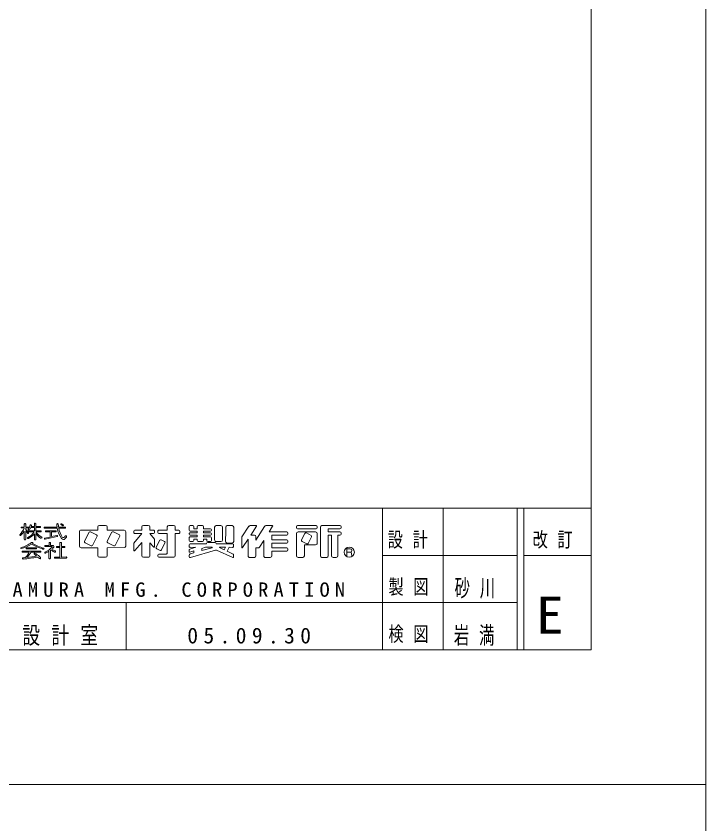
# Model space of a CAD drawing. Units: millimetres on the paper. Extents: x 0 to 420, y -594 to 297.
# Drawn here: x 317.7 to 420, y -302.8 to -183 of the extents above; entities that cross this region are included whole.
import ezdxf
from ezdxf.enums import TextEntityAlignment as Align

# ---------------------------------------------------------------- set-up
doc = ezdxf.new("R2010")
doc.units = ezdxf.units.MM
for name, color, linetype, lineweight in [('0_2', 7, 'Continuous', 13), ('FMT', 7, 'Continuous', 13), ('FMT-TXT', 7, 'Continuous', 13)]:
    doc.layers.add(name, color=color, linetype=linetype, lineweight=lineweight)
doc.styles.add('ＭＳ ゴシック', font='')
doc.styles.get('ＭＳ ゴシック').set_extended_font_data('MS Gothic')

msp = doc.modelspace()

# ---------------------------------------------------------------- linework, layer by layer
at = {"layer": '0_2'}
for points in [[(0, 0), (420, 0), (420, -297), (0, -297)], [(0, -297), (420, -297), (420, -594), (0, -594)]]:
    msp.add_lwpolyline(points, close=True, dxfattribs=at)
at = {"layer": 'FMT'}
for p, q in [((403, -20), (403, -277)), ((28, -256), (403, -256)), ((372, -256), (372, -277)), ((381, -256), (381, -277)), ((392, -256), (392, -277)), ((393, -256), (393, -277)), ((372, -263), (392, -263)), ((393, -263), (403, -263)), ((307, -270), (392, -270)), ((334, -270), (334, -277)), ((403, -277), (28, -277))]:
    msp.add_line(p, q, dxfattribs=at)
at = {"layer": 'FMT-TXT'}
for p, q in [((318.864, -258.791), (318.442, -258.791)), ((318.864, -258.791), (318.864, -258.369)), ((318.944, -258.289), (319, -258.289)), ((319.08, -258.369), (319.08, -258.791)), ((319.08, -258.791), (319.482, -258.791)), ((319.834, -258.48), (319.876, -258.492)), ((319.89, -258.733), (320.361, -258.733)), ((320.361, -258.733), (320.361, -258.323)), ((320.441, -258.243), (320.5, -258.243)), ((320.58, -258.323), (320.581, -258.733)), ((320.581, -258.733), (321.206, -258.733)), ((321.27, -258.797), (321.27, -258.814)), ((323.734, -258.811), (321.887, -258.811)), ((323.808, -258.279), (323.79, -258.279)), ((324.898, -258.809), (323.94, -258.811)), ((324.285, -258.361), (324.282, -258.365)), ((324.287, -258.426), (324.517, -258.587)), ((324.384, -258.342), (324.627, -258.444)), ((324.664, -258.549), (324.665, -258.547)), ((329.759, -259.246), (329.759, -258.786)), ((329.999, -258.546), (330.933, -258.546)), ((331.173, -258.784), (331.176, -259.246)), ((336.302, -258.785), (336.301, -259.258)), ((337.251, -258.546), (336.542, -258.546)), ((337.491, -259.258), (337.491, -258.786)), ((340.08, -259.258), (340.08, -258.786)), ((340.32, -258.546), (341.028, -258.546)), ((341.268, -258.785), (341.27, -259.258)), ((343.319, -259.243), (343.319, -258.743)), ((343.479, -258.583), (343.863, -258.583)), ((344.023, -258.742), (344.024, -259.056)), ((344.505, -259.056), (344.505, -258.743)), ((344.665, -258.583), (345.285, -258.583)), ((345.445, -258.742), (345.447, -259.056)), ((347.102, -260.091), (347.102, -258.823)), ((347.342, -258.583), (348.033, -258.583)), ((348.273, -258.823), (348.273, -260.701)), ((348.746, -259.405), (348.746, -258.823)), ((348.986, -258.583), (349.698, -258.583)), ((349.938, -258.823), (349.938, -260.928)), ((352.179, -258.689), (351.161, -260.231)), ((353.276, -258.582), (352.379, -258.582)), ((353.329, -258.681), (352.456, -260.002)), ((353.243, -260.723), (354.519, -258.694)), ((355.664, -258.582), (354.722, -258.582)), ((355.188, -259.526), (355.719, -258.68)), ((359.241, -258.89), (359.241, -258.742)), ((359.401, -258.582), (360.14, -258.581)), ((360.14, -258.581), (362.178, -258.581)), ((362.338, -258.741), (362.338, -258.89)), ((362.797, -263.067), (362.797, -258.822)), ((363.037, -258.582), (363.618, -258.581)), ((363.618, -258.581), (365.704, -258.581)), ((365.864, -258.741), (365.864, -258.891)), ((318.226, -260.031), (318.216, -260.024)), ((318.378, -258.855), (318.378, -258.872)), ((318.442, -258.936), (318.854, -258.937)), ((318.864, -259.386), (318.864, -260.618)), ((319.078, -260.618), (319.08, -259.374)), ((319.482, -258.936), (319.08, -258.937)), ((319.08, -258.937), (319.08, -259.135)), ((319.443, -259.743), (319.466, -259.732)), ((319.48, -259.434), (319.48, -259.418)), ((319.483, -259.215), (319.484, -259.215)), ((319.544, -259.354), (320.361, -259.354)), ((320.346, -259.498), (319.544, -259.498)), ((319.546, -258.855), (319.546, -258.872)), ((320.361, -258.877), (319.828, -258.877)), ((320.361, -259.354), (320.361, -258.877)), ((320.361, -259.807), (320.361, -260.637)), ((320.58, -260.638), (320.581, -259.765)), ((320.581, -258.877), (320.581, -259.354)), ((321.206, -258.878), (320.581, -258.877)), ((320.581, -259.354), (321.327, -259.354)), ((321.327, -259.498), (320.598, -259.498)), ((321.391, -259.418), (321.391, -259.434)), ((321.823, -258.875), (321.823, -258.913)), ((321.887, -258.977), (323.755, -258.977)), ((322.008, -259.421), (322.008, -259.45)), ((322.071, -259.514), (322.682, -259.515)), ((323.511, -259.357), (322.072, -259.357)), ((322.682, -259.515), (322.682, -260.273)), ((322.913, -259.515), (323.511, -259.515)), ((322.913, -260.217), (322.913, -259.515)), ((322.913, -260.217), (323.684, -260.032)), ((323.575, -259.451), (323.575, -259.421)), ((323.967, -258.977), (324.898, -258.977)), ((324.962, -258.913), (324.962, -258.873)), ((327.055, -261.616), (327.055, -259.485)), ((327.295, -259.245), (329.759, -259.246)), ((328.494, -259.56), (327.804, -260.914)), ((328.709, -259.49), (329.601, -259.945)), ((331.176, -259.246), (333.679, -259.246)), ((331.872, -259.56), (331.182, -260.914)), ((332.087, -259.49), (332.979, -259.945)), ((333.919, -259.486), (333.919, -261.613)), ((335.111, -259.418), (335.111, -259.606)), ((336.301, -259.765), (335.139, -261.165)), ((336.301, -259.258), (335.271, -259.258)), ((335.271, -259.766), (336.301, -259.765)), ((338.033, -259.255), (337.491, -259.258)), ((337.491, -259.765), (338.175, -260.582)), ((337.491, -259.765), (338.034, -259.765)), ((338.194, -259.605), (338.194, -259.415)), ((338.666, -259.605), (338.666, -259.415)), ((340.08, -259.765), (338.826, -259.765)), ((338.827, -259.255), (340.08, -259.258)), ((340.084, -262.638), (340.08, -259.765)), ((341.27, -259.258), (341.806, -259.258)), ((341.805, -259.766), (341.27, -259.765)), ((341.27, -259.765), (341.27, -263.03)), ((341.966, -259.418), (341.966, -259.606)), ((343.319, -259.842), (343.319, -259.805)), ((344.505, -259.403), (343.479, -259.403)), ((343.479, -259.645), (344.505, -259.649)), ((344.505, -260.002), (343.479, -260.002)), ((344.024, -259.056), (344.505, -259.056)), ((344.505, -259.649), (344.505, -259.403)), ((344.505, -260.254), (344.505, -260.002)), ((345.447, -259.056), (346.48, -259.056)), ((346.48, -259.403), (345.447, -259.403)), ((345.447, -259.403), (345.447, -259.649)), ((345.447, -259.649), (346.48, -259.649)), ((346.48, -260.004), (345.447, -260.006)), ((345.447, -260.006), (345.447, -260.254)), ((346.64, -259.216), (346.64, -259.243)), ((346.64, -259.809), (346.64, -259.844)), ((348.742, -260.927), (348.746, -259.405)), ((352.456, -260.002), (353.001, -260.002)), ((355.188, -259.526), (357.808, -259.526)), ((357.809, -259.998), (355.605, -260.001)), ((355.605, -260.001), (355.605, -260.705)), ((357.968, -259.686), (357.968, -259.838)), ((359.241, -263.067), (359.241, -259.769)), ((362.178, -259.05), (359.401, -259.05)), ((359.481, -259.529), (361.711, -259.528)), ((360.51, -259.742), (360.006, -260.716)), ((360.726, -259.673), (361.425, -260.036)), ((361.711, -259.528), (362.098, -259.528)), ((362.338, -259.768), (362.338, -261.182)), ((365.704, -259.051), (363.973, -259.053)), ((363.973, -259.053), (363.973, -259.526)), ((363.973, -259.526), (365.704, -259.526)), ((364.444, -259.998), (363.973, -259.998)), ((363.973, -259.998), (363.973, -263.067)), ((364.444, -259.998), (364.444, -263.067)), ((365.704, -259.998), (365.386, -259.998)), ((365.386, -259.998), (365.386, -263.067)), ((365.864, -259.686), (365.864, -259.838)), ((318.944, -260.698), (318.998, -260.698)), ((319.351, -260.436), (319.356, -260.448)), ((320.441, -260.717), (320.5, -260.717)), ((321.477, -260.414), (321.488, -260.401)), ((321.871, -260.543), (321.871, -260.542)), ((321.931, -260.453), (322.682, -260.273)), ((323.723, -260.196), (321.969, -260.61)), ((322.532, -261.156), (322.532, -261.531)), ((322.701, -261.092), (322.596, -261.092)), ((322.765, -261.531), (322.765, -261.156)), ((323.78, -260.089), (323.782, -260.097)), ((324.155, -261.156), (324.156, -261.675)), ((324.32, -261.092), (324.219, -261.092)), ((324.384, -261.675), (324.384, -261.156)), ((324.662, -260.37), (324.668, -260.37)), ((324.682, -260.652), (324.685, -260.652)), ((324.823, -260.296), (324.953, -260.137)), ((324.902, -260.549), (325.124, -260.277)), ((327.874, -261.13), (328.766, -261.584)), ((329.671, -260.16), (328.981, -261.514)), ((331.252, -261.13), (332.144, -261.584)), ((333.049, -260.16), (332.359, -261.514)), ((335.121, -261.216), (335.121, -262.246)), ((336.301, -261.107), (335.261, -262.299)), ((336.301, -261.107), (336.301, -263.03)), ((337.491, -261.134), (338.055, -261.749)), ((337.494, -263.03), (337.491, -261.134)), ((338.194, -260.633), (338.194, -261.695)), ((338.454, -261.799), (338.976, -260.759)), ((339.191, -260.688), (339.669, -260.928)), ((339.217, -262.183), (339.74, -261.143)), ((343.319, -260.789), (343.319, -260.414)), ((343.479, -260.254), (344.505, -260.254)), ((343.871, -260.949), (343.479, -260.949)), ((344.505, -260.599), (344.031, -260.599)), ((344.031, -260.599), (344.031, -260.789)), ((344.506, -260.782), (344.505, -260.599)), ((345.287, -260.941), (344.666, -260.941)), ((345.447, -260.254), (346.48, -260.254)), ((345.447, -260.599), (345.447, -260.781)), ((345.928, -260.599), (345.447, -260.599)), ((345.928, -260.79), (345.928, -260.599)), ((346.077, -261.095), (347.173, -261.095)), ((346.48, -260.949), (346.088, -260.949)), ((346.64, -260.414), (346.64, -260.789)), ((347.101, -260.701), (347.102, -260.091)), ((348.033, -260.941), (347.341, -260.941)), ((349.698, -261.168), (348.982, -261.168)), ((351.121, -260.363), (351.121, -261.81)), ((352.081, -260.571), (351.238, -261.846)), ((352.078, -263.066), (352.081, -260.571)), ((353.241, -260.241), (353.243, -260.723)), ((353.779, -261.775), (354.403, -260.779)), ((354.403, -263.067), (354.403, -260.779)), ((355.605, -260.705), (357.808, -260.705)), ((357.808, -261.178), (355.605, -261.179)), ((355.605, -261.179), (355.605, -261.888)), ((357.968, -260.865), (357.968, -261.018)), ((360.074, -260.931), (360.774, -261.294)), ((361.494, -260.251), (360.99, -261.225)), ((318.592, -262.368), (318.879, -262.369)), ((318.879, -262.369), (321.259, -262.369)), ((319.12, -261.988), (319.12, -261.963)), ((319.184, -261.899), (319.647, -261.898)), ((320.612, -262.052), (319.184, -262.052)), ((319.647, -261.898), (320.612, -261.898)), ((320.676, -261.962), (320.676, -261.988)), ((321.704, -262.059), (321.741, -262.059)), ((321.801, -261.997), (321.801, -261.999)), ((321.923, -261.595), (321.923, -261.626)), ((322.532, -261.531), (321.987, -261.531)), ((321.987, -261.69), (322.964, -261.69)), ((322.525, -262.395), (322.525, -263.427)), ((322.746, -263.427), (322.746, -262.267)), ((322.765, -261.531), (323.1, -261.531)), ((323.661, -261.739), (323.661, -261.768)), ((324.156, -261.675), (323.725, -261.675)), ((323.725, -261.832), (324.156, -261.834)), ((324.156, -261.834), (324.156, -263.24)), ((324.832, -261.676), (324.384, -261.675)), ((324.384, -261.834), (324.831, -261.834)), ((324.384, -263.24), (324.384, -261.834)), ((324.895, -261.77), (324.895, -261.74)), ((329.759, -261.856), (327.295, -261.856)), ((329.763, -263.031), (329.759, -261.856)), ((333.68, -261.853), (331.176, -261.856)), ((331.176, -261.856), (331.176, -263.03)), ((338.525, -262.014), (339.002, -262.254)), ((343.321, -261.458), (343.321, -261.649)), ((343.321, -262.236), (343.321, -262.46)), ((344.036, -262.34), (343.425, -262.536)), ((344.314, -261.805), (343.432, -262.084)), ((345.917, -261.298), (343.481, -261.298)), ((343.481, -261.809), (344.314, -261.805)), ((343.525, -263.316), (347.242, -262.233)), ((344.036, -262.34), (344.036, -262.622)), ((345.217, -261.973), (345.761, -261.805)), ((345.217, -262.297), (346.766, -261.871)), ((345.217, -261.973), (345.217, -262.297)), ((346.744, -261.805), (345.761, -261.805)), ((345.917, -261.298), (345.917, -261.255)), ((346.744, -261.805), (346.766, -261.871)), ((347.333, -261.251), (347.334, -261.298)), ((347.334, -261.298), (349.772, -261.298)), ((347.407, -262.244), (349.819, -263.322)), ((347.828, -261.851), (348.502, -262.168)), ((348.699, -261.805), (347.839, -261.805)), ((348.699, -261.805), (348.502, -262.168)), ((349.267, -261.805), (348.977, -262.391)), ((348.977, -262.391), (349.84, -262.797)), ((349.771, -261.808), (349.267, -261.805)), ((349.932, -261.458), (349.932, -261.648)), ((353.243, -261.888), (353.575, -261.888)), ((353.243, -261.888), (353.243, -263.067)), ((355.605, -261.888), (357.808, -261.888)), ((357.808, -262.36), (355.605, -262.362)), ((355.605, -262.362), (355.605, -263.067)), ((357.968, -262.048), (357.968, -262.2)), ((362.097, -261.422), (360.421, -261.419)), ((360.421, -261.419), (360.421, -263.067)), ((366.738, -262.033), (367.24, -262.033)), ((366.738, -262.033), (366.738, -263.059)), ((318.528, -262.456), (318.528, -262.432)), ((319.607, -262.52), (318.592, -262.52)), ((321.259, -262.52), (319.879, -262.52)), ((321.323, -262.433), (321.323, -262.456)), ((322.589, -263.491), (322.682, -263.491)), ((323.336, -263.304), (323.336, -263.34)), ((324.156, -263.24), (323.4, -263.24)), ((323.4, -263.404), (325.101, -263.404)), ((325.101, -263.239), (324.384, -263.24)), ((325.165, -263.34), (325.165, -263.303)), ((330.936, -263.27), (330.003, -263.27)), ((336.541, -263.27), (337.254, -263.27)), ((338.666, -263.11), (338.666, -262.958)), ((338.826, -262.798), (339.924, -262.798)), ((341.03, -263.27), (338.826, -263.27)), ((343.321, -263.001), (343.321, -263.163)), ((343.497, -262.77), (344.036, -262.622)), ((349.932, -262.942), (349.932, -263.249)), ((353.003, -263.307), (352.318, -263.307)), ((355.365, -263.307), (354.643, -263.307)), ((360.181, -263.307), (359.481, -263.307)), ((363.733, -263.307), (363.037, -263.307)), ((365.146, -263.307), (364.684, -263.307)), ((366.738, -262.522), (367.24, -262.522)), ((367.434, -262.742), (367.48, -263.113))]:
    msp.add_line(p, q, dxfattribs=at)
msp.add_circle((367.088, -262.52), 0.754, dxfattribs=at)
for centre, radius, start, end in [((318.442, -258.855), 0.064, 90, 180), ((318.944, -258.369), 0.08, 90, 180), ((319, -258.369), 0.08, 0.03071, 90), ((318.143, -258.117), 1.644, 323.32664, 345.25207), ((319.482, -258.855), 0.064, 0, 90), ((319.81, -258.556), 0.08, 73.05496, 165.25207), ((319.853, -258.569), 0.08, 348.15042, 73.05496), ((318.772, -258.342), 1.184, 340.70702, 348.15042), ((320.441, -258.323), 0.08, 90, 180), ((320.5, -258.323), 0.08, 0.10171, 90), ((321.206, -258.797), 0.064, 0, 90), ((321.206, -258.814), 0.064, 269.90077, 0), ((321.887, -258.875), 0.064, 90, 180), ((323.79, -258.359), 0.08, 90, 179.05504), ((327.231, -258.415), 3.521, 179.05504, 186.44956), ((323.808, -258.379), 0.1, 0.73865, 90), ((327.427, -258.332), 3.52, 180.73865, 187.81715), ((324.31, -258.393), 0.04, 135, 235.13411), ((324.349, -258.425), 0.09, 67.11966, 135), ((324.574, -258.504), 0.1, 235.13411, 333.70884), ((324.598, -258.513), 0.075, 333.70884, 67.11966), ((324.898, -258.873), 0.064, 0, 90.06898), ((329.999, -258.786), 0.24, 90, 180), ((330.933, -258.786), 0.24, 0.37848, 90), ((336.542, -258.786), 0.24, 90, 179.83438), ((337.251, -258.786), 0.24, 0, 90), ((340.32, -258.786), 0.24, 90, 180), ((341.028, -258.786), 0.24, 0.31285, 90), ((343.479, -258.743), 0.16, 90, 180), ((343.863, -258.743), 0.16, 0.23357, 90), ((344.665, -258.743), 0.16, 90, 180), ((345.285, -258.743), 0.16, 0.33362, 90), ((347.342, -258.823), 0.24, 90, 180), ((348.033, -258.823), 0.24, 0, 90), ((348.986, -258.823), 0.24, 90, 180), ((349.698, -258.823), 0.24, 0, 90), ((352.379, -258.822), 0.24, 90, 146.54759), ((353.276, -258.646), 0.064, 326.54759, 90), ((354.722, -258.822), 0.24, 90, 147.84335), ((355.664, -258.646), 0.064, 327.92885, 90), ((359.401, -258.742), 0.16, 90.05288, 180), ((362.178, -258.741), 0.16, 0, 90), ((363.037, -258.822), 0.24, 90.05785, 180), ((365.704, -258.741), 0.16, 0, 90), ((318.243, -259.982), 0.05, 138.53178, 236.5396), ((315.276, -257.36), 3.91, 318.53178, 336.218), ((318.254, -259.989), 0.05, 236.5396, 308.62833), ((316.616, -257.94), 2.673, 308.62833, 327.25422), ((318.442, -258.872), 0.064, 180, 269.96094), ((317.838, -260.634), 1.947, 31.45806, 50.35526), ((317.113, -261.151), 2.651, 32.81567, 42.09068), ((319.408, -259.671), 0.08, 212.81567, 296.25232), ((318.025, -257.849), 2.847, 298.38978, 324.61681), ((319.526, -259.147), 0.08, 143.32664, 237.70815), ((319.43, -259.66), 0.08, 296.25232, 31.45806), ((317.773, -257.322), 3.589, 298.15867, 316.15596), ((319.544, -259.418), 0.064, 89.95342, 180), ((319.544, -259.434), 0.064, 180, 270), ((319.482, -258.872), 0.064, 270.03997, 0), ((319.527, -259.148), 0.08, 237.70815, 313.1417), ((318.772, -258.342), 1.184, 313.1417, 333.15639), ((322.675, -258.261), 2.579, 215.68313, 237.27131), ((323.311, -257.504), 3.367, 216.30733, 236.72135), ((321.327, -259.418), 0.064, 0, 90), ((321.327, -259.434), 0.064, 269.99752, 0), ((321.887, -258.913), 0.064, 180, 270), ((322.072, -259.421), 0.064, 90, 180), ((322.072, -259.45), 0.064, 180, 269.8862), ((323.511, -259.421), 0.064, 0, 90), ((323.511, -259.451), 0.064, 270, 0), ((323.703, -260.11), 0.08, 15.34193, 103.48779), ((327.231, -258.415), 3.521, 189.18129, 216.51269), ((327.427, -258.332), 3.52, 190.56412, 213.61207), ((324.898, -258.913), 0.064, 270, 0), ((327.295, -259.485), 0.24, 89.97387, 180), ((328.637, -259.633), 0.16, 63, 153), ((329.528, -260.087), 0.16, 333, 63), ((332.015, -259.633), 0.16, 63, 153), ((332.906, -260.087), 0.16, 333, 63), ((333.679, -259.486), 0.24, 0, 90), ((335.271, -259.418), 0.16, 90, 180), ((335.271, -259.606), 0.16, 180, 270.05143), ((338.034, -259.415), 0.16, 0, 90.29595), ((338.034, -259.605), 0.16, 270, 0), ((338.826, -259.415), 0.16, 89.85289, 180), ((338.826, -259.605), 0.16, 180, 270), ((341.806, -259.418), 0.16, 0, 90), ((341.806, -259.606), 0.16, 269.91201, 0), ((343.479, -259.243), 0.16, 180, 270), ((343.479, -259.805), 0.16, 89.8126, 180), ((343.479, -259.842), 0.16, 180, 270), ((346.48, -259.216), 0.16, 0, 90), ((346.48, -259.243), 0.16, 270.01808, 0), ((346.48, -259.809), 0.16, 0, 90), ((346.48, -259.844), 0.16, 270.08449, 0), ((353.001, -260.242), 0.24, 0.22118, 90), ((357.808, -259.686), 0.16, 0, 90), ((357.808, -259.838), 0.16, 270.09712, 0), ((359.401, -258.89), 0.16, 180, 270), ((359.481, -259.769), 0.24, 90.00511, 180), ((360.652, -259.816), 0.16, 62.62013, 152.62013), ((362.098, -259.768), 0.24, 0, 90), ((362.178, -258.89), 0.16, 270, 0), ((365.704, -258.891), 0.16, 270.09318, 0), ((365.704, -259.686), 0.16, 0, 90), ((365.704, -259.838), 0.16, 270.11571, 0), ((316.938, -257.041), 5.037, 286.5979, 306.30669), ((318.944, -260.618), 0.08, 180, 270), ((318.998, -260.618), 0.08, 270, 359.92302), ((319.409, -260.41), 0.064, 118.38978, 204.04766), ((319.429, -260.415), 0.08, 204.04766, 298.15867), ((320.03, -261.249), 0.185, 80.51157, 126.30669), ((320.047, -261.146), 0.08, 359.89486, 80.51157), ((320.001, -261.146), 0.126, 310.55637, 359.89486), ((320.441, -260.637), 0.08, 180, 270), ((320.5, -260.637), 0.08, 270, 359.94756), ((321.367, -260.296), 0.16, 237.27131, 319.03632), ((321.428, -260.372), 0.064, 319.03632, 56.72135), ((321.95, -260.531), 0.08, 103.48779, 188.39767), ((321.95, -260.532), 0.08, 188.39767, 283.27187), ((322.596, -261.156), 0.064, 90, 180.11549), ((322.701, -261.156), 0.064, 0, 90), ((323.705, -260.118), 0.08, 283.27187, 15.34193), ((324.219, -261.156), 0.064, 90, 180.12691), ((324.32, -261.156), 0.064, 0, 90), ((324.682, -260.302), 0.35, 216.51269, 270), ((324.662, -260.17), 0.2, 213.61207, 270), ((324.668, -260.17), 0.2, 270, 320.82004), ((324.685, -260.372), 0.28, 270, 320.82004), ((325.038, -260.207), 0.11, 320.82004, 140.82004), ((327.947, -260.987), 0.16, 153, 243), ((331.325, -260.987), 0.16, 153, 243), ((335.201, -261.216), 0.08, 140.32511, 180), ((338.114, -260.633), 0.08, 0, 39.94734), ((339.119, -260.831), 0.16, 63.30137, 153.30137), ((339.597, -261.071), 0.16, 333.30137, 63.30137), ((343.479, -260.414), 0.16, 89.98781, 180), ((343.479, -260.789), 0.16, 180, 270), ((343.871, -260.789), 0.16, 270, 0), ((344.666, -260.781), 0.16, 180.28179, 270), ((345.287, -260.781), 0.16, 270, 0), ((346.077, -261.255), 0.16, 90, 180), ((346.088, -260.789), 0.16, 180.19263, 270), ((346.48, -260.414), 0.16, 0, 90), ((346.48, -260.789), 0.16, 270, 0), ((347.341, -260.701), 0.24, 179.95491, 270), ((347.173, -261.255), 0.16, 1.17868, 90), ((348.033, -260.701), 0.24, 270, 0), ((348.982, -260.928), 0.24, 179.88125, 270), ((349.698, -260.928), 0.24, 270, 0), ((351.361, -260.363), 0.24, 146.54759, 180), ((357.808, -260.865), 0.16, 0, 90), ((357.808, -261.018), 0.16, 270.01374, 0), ((360.148, -260.789), 0.16, 152.62013, 242.62013), ((360.847, -261.152), 0.16, 242.62013, 332.62013), ((361.352, -260.178), 0.16, 332.62013, 62.62013), ((362.098, -261.182), 0.24, 269.89827, 0), ((318.392, -261.922), 0.056, 106.5979, 281.27769), ((317.594, -257.92), 4.136, 281.27769, 304.53893), ((318.592, -262.432), 0.064, 89.75609, 180), ((319.184, -261.963), 0.064, 90.09097, 180), ((319.184, -261.988), 0.064, 180, 270), ((323.561, -255.27), 7.058, 239.12538, 253.54383), ((323.906, -254.343), 7.887, 240.99984, 254.13419), ((320.612, -261.962), 0.064, 0, 90), ((320.612, -261.988), 0.064, 270, 0), ((321.259, -262.433), 0.064, 0, 90), ((321.704, -261.559), 0.5, 253.54383, 270), ((321.741, -261.999), 0.06, 270, 0), ((321.731, -261.997), 0.07, 0, 74.13419), ((320.618, -259.613), 3.2, 294.05223, 317.937), ((321.987, -261.595), 0.064, 90, 180), ((321.987, -261.626), 0.064, 180, 270), ((320.346, -258.832), 4.176, 294.3427, 301.46375), ((321.8, -260.835), 1.716, 303.44766, 305.5445), ((322.005, -264.366), 2.277, 55.91756, 69.61834), ((321.8, -260.835), 1.716, 311.47782, 326.5956), ((322.13, -264.73), 2.731, 61.15895, 72.81614), ((322.964, -261.73), 0.04, 317.937, 90), ((323.1, -261.691), 0.16, 326.5956, 90), ((323.399, -262.425), 0.1, 255.58401, 61.15895), ((323.725, -261.739), 0.064, 90, 180), ((323.725, -261.768), 0.064, 180, 269.79364), ((324.831, -261.74), 0.064, 0, 89.82496), ((324.831, -261.77), 0.064, 270, 0), ((327.295, -261.616), 0.24, 180, 270), ((328.838, -261.441), 0.16, 243, 333), ((332.216, -261.441), 0.16, 243, 333), ((333.679, -261.613), 0.24, 270.07124, 0), ((335.201, -262.246), 0.08, 180, 318.90041), ((338.114, -261.695), 0.08, 222.49695, 0), ((338.597, -261.871), 0.16, 153.30137, 243.30137), ((339.074, -262.111), 0.16, 243.30137, 333.30137), ((343.481, -261.458), 0.16, 90, 180), ((343.481, -261.649), 0.16, 180, 270.23105), ((343.481, -262.236), 0.16, 107.53601, 180), ((347.309, -262.463), 0.24, 65.92748, 106.25077), ((347.839, -261.829), 0.024, 90, 244.8124), ((349.772, -261.648), 0.16, 269.65449, 0), ((349.772, -261.458), 0.16, 0, 90), ((351.185, -261.81), 0.064, 180, 326.54759), ((353.575, -261.648), 0.24, 270, 327.92885), ((357.808, -262.048), 0.16, 0, 90), ((357.808, -262.2), 0.16, 270.05257, 0), ((367.24, -262.278), 0.245, 270, 90), ((318.592, -262.456), 0.064, 180, 270), ((318.68, -263.461), 0.0882, 100.57146, 275.28138), ((319.27, -266.622), 3.303, 94.7858, 100.57146), ((316.725, -242.306), 21.334, 275.28138, 281.09041), ((316.606, -260.888), 3.416, 314.36877, 331.45657), ((316.259, -260.276), 4.259, 314.66895, 328.19587), ((318.01, -247.559), 15.794, 274.51667, 279.78158), ((320.392, -262.736), 0.069, 73.96526, 223.41964), ((324.532, -258.819), 5.769, 223.41964, 228.2791), ((320.218, -263.343), 0.7, 54.05931, 73.96526), ((317.61, -266.94), 5.143, 44.77854, 54.05931), ((324.532, -258.819), 5.769, 230.05909, 233.8086), ((321.187, -263.39), 0.104, 233.8086, 44.77854), ((321.259, -262.456), 0.064, 270, 0), ((321.947, -262.59), 0.06, 114.05223, 254.34738), ((321.985, -262.455), 0.2, 254.34738, 294.3427), ((322.589, -263.427), 0.064, 180, 270), ((322.682, -263.427), 0.064, 270, 0.07609), ((323.449, -262.231), 0.3, 235.91756, 255.58401), ((323.4, -263.304), 0.064, 90, 180), ((323.4, -263.34), 0.064, 180, 270), ((325.101, -263.303), 0.064, 0, 90.06778), ((325.101, -263.34), 0.064, 270, 0), ((330.003, -263.03), 0.24, 180.14812, 270), ((330.936, -263.03), 0.24, 270, 0), ((336.541, -263.03), 0.24, 180, 270), ((337.254, -263.03), 0.24, 270, 0.09198), ((338.826, -262.958), 0.16, 90, 180), ((338.826, -263.11), 0.16, 180, 270), ((339.924, -262.638), 0.16, 270, 0.08669), ((341.03, -263.03), 0.24, 270, 0), ((343.401, -262.46), 0.08, 180, 287.82368), ((343.561, -263.001), 0.24, 105.37709, 180), ((343.481, -263.163), 0.16, 180, 286.25077), ((349.852, -263.249), 0.08, 245.92748, 0), ((349.772, -262.942), 0.16, 0, 64.8124), ((352.318, -263.067), 0.24, 179.94735, 270), ((353.003, -263.067), 0.24, 270, 0), ((354.643, -263.067), 0.24, 179.98916, 270), ((355.365, -263.067), 0.24, 270, 0), ((359.481, -263.067), 0.24, 180, 270), ((360.181, -263.067), 0.24, 270, 0), ((363.037, -263.067), 0.24, 180, 270), ((363.733, -263.067), 0.24, 270, 0), ((364.684, -263.067), 0.24, 180, 270), ((365.146, -263.067), 0.24, 270, 0), ((367.186, -262.772), 0.25, 7.06977, 90)]:
    msp.add_arc(centre, radius, start, end, dxfattribs=at)

# ---------------------------------------------------------------- texts
at = {"layer": 'FMT-TXT', "style": 'ＭＳ ゴシック', "width": 1.1}
msp.add_text('E', height=5.499, dxfattribs=at).set_placement((394.786, -276.25), align=Align.BOTTOM_LEFT)
at = {"layer": 'FMT-TXT', "attachment_point": 7, "style": 'ＭＳ ゴシック'}
for s, insert, char_height in [('\\T1.64;\\W0.75;設計', (372.8, -262), 2.199), ('\\T1.64;\\W0.75;改訂', (394.3, -262), 2.199), ('\\T1.5;\\W1.05;NAKAMURA\\~MFG.\\~CORPORATION', (310.279, -269.175), 2.126), ('\\T1.64;\\W0.75;製図', (372.9, -269), 2.199), ('\\T1.64;\\W0.65;砂川', (382.72, -269.417), 2.566), ('\\T1.64;\\W0.75;設計室', (318.583, -276.417), 2.566), ('\\T1.64;\\W0.65;岩満', (382.615, -276.417), 2.566), ('\\T1.5;05.09.30', (343.053, -276.104), 2.346), ('\\T1.64;\\W0.75;検図', (372.9, -276), 2.199)]:
    msp.add_mtext(s, dxfattribs=dict(at, insert=insert, char_height=char_height))

doc.saveas('drawing.dxf')
